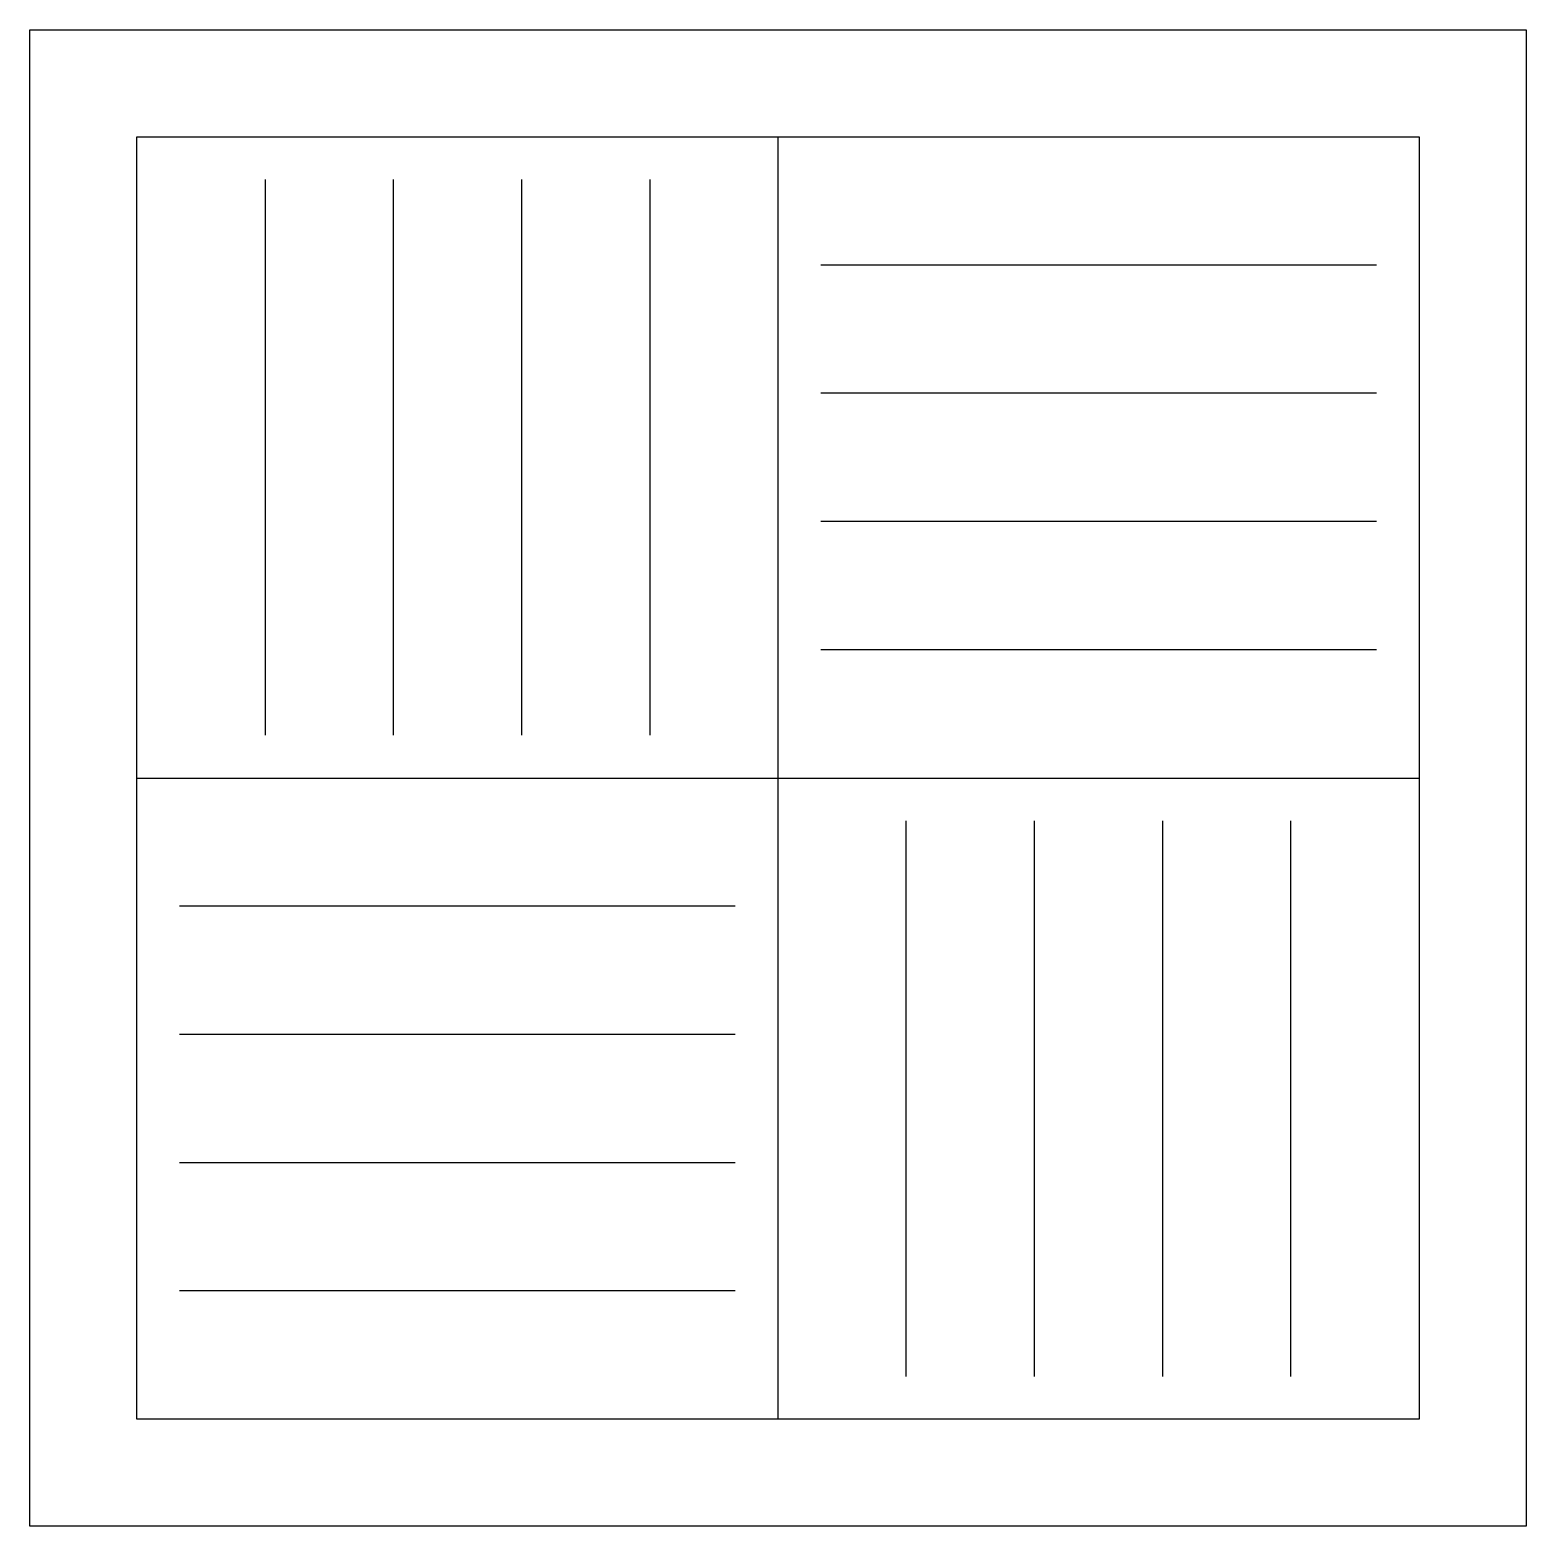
# Model space of a CAD drawing. Header units: millimetres. Extents: x -10151.714 to -10151.564, y -365.486 to -365.336.
import ezdxf

# ---------------------------------------------------------------- set-up
doc = ezdxf.new("R2010")
doc.units = ezdxf.units.MM
doc.layers.add('Tub_esgoto_caixas', color=2, linetype='Continuous')

msp = doc.modelspace()

# ---------------------------------------------------------------- linework, layer by layer
at = {"layer": 'Tub_esgoto_caixas', "color": 1}
for p, q in [((-10151.63933, -365.34642), (-10151.63933, -365.47499)), ((-10151.69076, -365.35071), (-10151.69076, -365.40642)), ((-10151.6779, -365.35071), (-10151.6779, -365.40642)), ((-10151.66504, -365.35071), (-10151.66504, -365.40642)), ((-10151.65219, -365.35071), (-10151.65219, -365.40642)), ((-10151.57933, -365.35928), (-10151.63504, -365.35928)), ((-10151.57933, -365.37213), (-10151.63504, -365.37213)), ((-10151.57933, -365.38499), (-10151.63504, -365.38499)), ((-10151.57933, -365.39785), (-10151.63504, -365.39785)), ((-10151.70362, -365.41071), (-10151.57504, -365.41071)), ((-10151.62647, -365.47071), (-10151.62647, -365.41499)), ((-10151.61362, -365.47071), (-10151.61362, -365.41499)), ((-10151.60076, -365.47071), (-10151.60076, -365.41499)), ((-10151.5879, -365.47071), (-10151.5879, -365.41499)), ((-10151.64362, -365.42356), (-10151.69933, -365.42356)), ((-10151.64362, -365.43642), (-10151.69933, -365.43642)), ((-10151.64362, -365.44928), (-10151.69933, -365.44928)), ((-10151.64362, -365.46213), (-10151.69933, -365.46213))]:
    msp.add_line(p, q, dxfattribs=at)
msp.add_lwpolyline([(-10151.71433, -365.48571), (-10151.71433, -365.33571), (-10151.56433, -365.33571), (-10151.56433, -365.48571)], close=True, dxfattribs=at)
at = {"layer": 'Tub_esgoto_caixas', "color": 2}
msp.add_lwpolyline([(-10151.70362, -365.47499), (-10151.70362, -365.34642), (-10151.57504, -365.34642), (-10151.57504, -365.47499)], close=True, dxfattribs=at)

doc.saveas('drawing.dxf')
